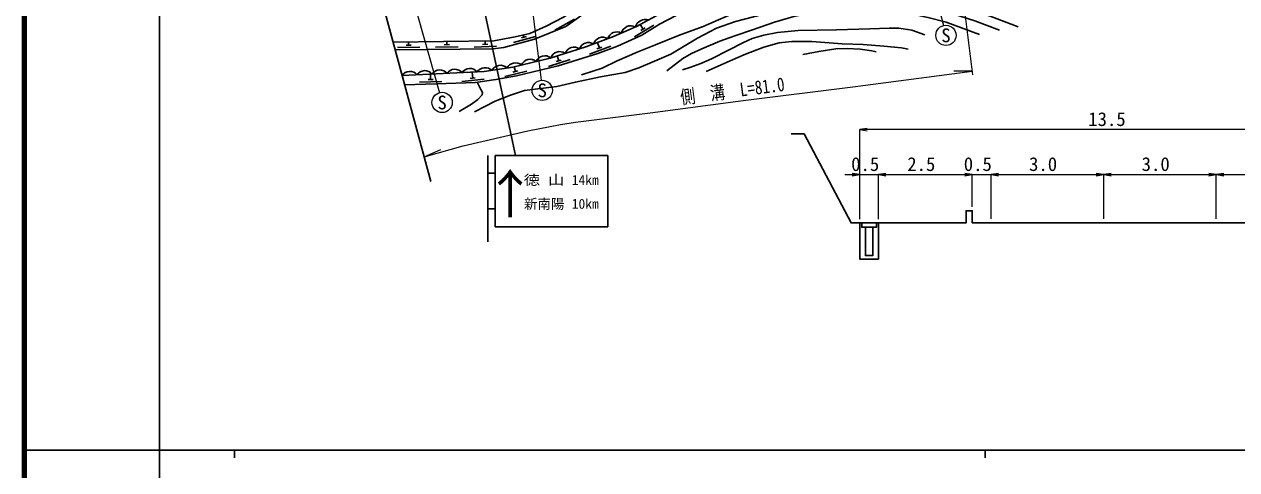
# Model space of a CAD drawing. Units: millimetres at full size, sheet at 1:1000, with parts at other scales. Extents: x 40000 to 680000, y 20000 to 380000.
# Drawn here: x 40000 to 201520, y 202409 to 261688 of the extents above; entities that cross this region are included whole.
import ezdxf
from ezdxf.enums import TextEntityAlignment as Align

# ---------------------------------------------------------------- set-up
doc = ezdxf.new("R2010")
doc.units = ezdxf.units.MM
doc.header["$LTSCALE"] = 1000
for name, color, linetype, lineweight in [('M-BGD', 7, 'Continuous', 25), ('M-BMK-OTRS', 5, 'Continuous', 25), ('M-STR-HTXT', 7, 'Continuous', 13), ('M-STR-STRC', 7, 'Continuous', 25), ('M-TTL', 2, 'Continuous', 140), ('M-TTL-BAND', 7, 'Continuous', 25)]:
    doc.layers.add(name, color=color, linetype=linetype, lineweight=lineweight)
doc.styles.add('ＭＳ ゴシック', font='')
doc.styles.get('ＭＳ ゴシック').set_extended_font_data('MS Gothic')

# ---------------------------------------------------------------- blocks, each defined once
blk = doc.blocks.new('open_arrow')
at = {"color": 0, "linetype": 'Continuous', "lineweight": -2}
blk.add_lwpolyline([(7.5, 1.25), (0, 0), (7.5, -1.25)], dxfattribs=at)

msp = doc.modelspace()

# ---------------------------------------------------------------- linework, layer by layer
at = {"layer": 'M-BGD'}
for p, q in [((110680, 260891), (113292, 262367)), ((106559, 259951), (106477, 260259)), ((121314, 259997), (123857, 261588)), ((122427, 261047), (122043, 261659)), ((122130, 260861), (122723, 261232)), ((89711, 258611), (92711, 258641)), ((90858, 258923), (91558, 258930)), ((91208, 258926), (91204, 259350)), ((94795, 258662), (97795, 258692)), ((95942, 258973), (96642, 258980)), ((96292, 258977), (96287, 259420)), ((99922, 258664), (102919, 258791)), ((101058, 259013), (101757, 259042)), ((101408, 259027), (101388, 259489)), ((105186, 259276), (108086, 260046)), ((106221, 259862), (106897, 260041)), ((115315, 257724), (118125, 258776)), ((116287, 258408), (116943, 258654)), ((116615, 258531), (116343, 259259)), ((109854, 256089), (112718, 256980)), ((110863, 256717), (111531, 256925)), ((111197, 256821), (110990, 257487)), ((99739, 254527), (99663, 255321)), ((104041, 254748), (106955, 255460)), ((105087, 255312), (105767, 255478)), ((105427, 255395), (105268, 256047)), ((92648, 253996), (95646, 254089)), ((93788, 254331), (94487, 254353)), ((94137, 254342), (94115, 255053)), ((98274, 254086), (101260, 254369)), ((99390, 254493), (100087, 254560))]:
    msp.add_line(p, q, dxfattribs=at)
for points in [[(89137, 259322), (102566, 259505), (105389, 260003), (107332, 260460), (109514, 261436), (111854, 262640), (114952, 264634), (118312, 266886), (121529, 268763), (124523, 270118), (128673, 271585), (125730, 272157), (123908, 272250), (119099, 270324), (111099, 267094), (106546, 265725), (103426, 265101), (100481, 264793), (98239, 264742), (89652, 266596)], [(136329, 266518), (136778, 268955), (138245, 270448), (137022, 271995), (134292, 270462), (130502, 270719), (126515, 269621), (124649, 268928), (122120, 267760), (119297, 266196), (115519, 263803), (112161, 261385), (107969, 259705), (103871, 258617), (102437, 258438), (89411, 258308)], [(90339, 254871), (101278, 255399), (105077, 256001), (110073, 257198), (114816, 258693), (118487, 260053), (121548, 261390), (125168, 263358), (127910, 264528), (130382, 265481), (132614, 266113), (133652, 266382), (136329, 266518)], [(135590, 266143), (132937, 265251), (127971, 263445), (124628, 261717), (122279, 260246), (119009, 258786), (116428, 257820), (111111, 256166), (105569, 254812), (102836, 254326), (100091, 253939), (94937, 253767), (90673, 253634)], [(114250, 254977), (116970, 255849), (118996, 256804), (121626, 257998), (124080, 258966), (127156, 260216), (130440, 261398), (134513, 263167), (138300, 264578), (141132, 265373), (143760, 265853), (146968, 266135), (149681, 266177), (153208, 266035), (158253, 265682), (160924, 265131), (164674, 264099), (168673, 262786), (172389, 261332)], [(169914, 260897), (166617, 262154), (162578, 263436), (159859, 264065), (157380, 264316), (153749, 264546), (149219, 264596), (146425, 264495), (143524, 263989), (138327, 262983), (134736, 262039), (132206, 261184), (129690, 259852), (126137, 257710), (123654, 256639), (121855, 255872), (120043, 255269), (116766, 254700), (113432, 253996), (110927, 253393)], [(125583, 255482), (127710, 257129), (128880, 257795), (130264, 258411), (132647, 259448), (134660, 260152), (137026, 260944), (139936, 261979), (142516, 262733), (145025, 263224), (147165, 263387), (149405, 263400), (152794, 263462), (156015, 263324), (158561, 263009), (160373, 262595), (162814, 261966), (167244, 260319)], [(127684, 255634), (128676, 255915), (130119, 256478), (131550, 257075), (133796, 258227), (135802, 259252), (136952, 259792), (138530, 260220), (140348, 260606), (143099, 260842), (148207, 260969), (152642, 261082), (155206, 261167), (156513, 261153), (158248, 260911), (159982, 260272)], [(130861, 255420), (134059, 256814), (136099, 257720), (138507, 258662), (140582, 259228), (142248, 259387), (144895, 259377), (148942, 259105), (151769, 258984), (154504, 258753), (156855, 258538), (157757, 258386)], [(143724, 257659), (145834, 258046), (148103, 258422), (149609, 258479), (151342, 258358), (152899, 258156), (153489, 258021)], [(97944, 250066), (99577, 251061), (100432, 251657), (101016, 252279), (101023, 252614), (100841, 253006), (100666, 253369), (100326, 253972)], [(99979, 250048), (102754, 251444), (104792, 252249), (106653, 252856), (110927, 253393)], [(142161, 247116), (143888, 247116), (150152, 235246), (165464, 235246), (165464, 236881), (166293, 236881), (166293, 235276), (219624, 235276), (226831, 251397), (229363, 251397)], [(151566, 235246), (151566, 234666), (152543, 234666)], [(152055, 234666), (152055, 230900), (152543, 230900)], [(153520, 235246), (153520, 234666), (152543, 234666)], [(153032, 234666), (153032, 230900), (152543, 230900)]]:
    msp.add_lwpolyline(points, dxfattribs=at)
msp.add_lwpolyline([(151293, 235246), (153793, 235246), (153793, 230436), (151293, 230436)], close=True, dxfattribs=at)
for centre, radius, start, end in [((122741, 260932), 1399, 72.52751, 163.71094), ((118957, 259369), 1305, 62.24442, 162.25805), ((120781, 260237), 1250, 60.47154, 166.73175), ((113221, 257404), 1250, 54.37165, 160.63186), ((115161, 257971), 1293, 58.39939, 159.68453), ((117037, 258716), 1250, 57.19402, 163.45422), ((107393, 255784), 1250, 50.3388, 156.59901), ((109338, 256250), 1250, 50.3388, 156.59901), ((111313, 256802), 1250, 54.37165, 160.63186), ((91374, 254170), 1250, 39.63199, 145.8922), ((93371, 254267), 1250, 39.63199, 145.8922), ((95369, 254363), 1250, 39.63199, 145.8922), ((97367, 254459), 1250, 39.63199, 145.8922), ((99364, 254556), 1250, 39.63199, 145.8922), ((101415, 254557), 1348, 48.23801, 143.82775), ((103418, 254979), 1250, 45.87573, 152.13594), ((105444, 255220), 1329, 52.92639, 150.44747)]:
    msp.add_arc(centre, radius, start, end, dxfattribs=at)
at = {"layer": 'M-BMK-OTRS'}
msp.add_line((94143, 240774), (72934, 319352), dxfattribs=at)
at = {"layer": 'M-STR-HTXT'}
for p, q in [((156860, 282839), (162442, 261520)), ((166354, 254940), (163239, 280205)), ((105993, 277423), (108838, 254234)), ((89501, 273091), (95296, 252581)), ((166294, 255429), (163839, 255457)), ((151293, 235746), (151293, 247668)), ((218793, 247667), (151293, 247667)), ((93255, 244068), (95507, 245043)), ((149293, 241682), (155793, 241682)), ((153793, 241682), (166293, 241682)), ((153793, 235746), (153793, 241682)), ((164293, 241682), (170793, 241682)), ((166293, 237381), (166293, 241683)), ((168793, 235776), (168793, 241683)), ((168793, 241682), (183793, 241682)), ((183793, 235776), (183793, 241684)), ((183793, 241683), (198793, 241683)), ((198793, 235776), (198793, 241685)), ((198793, 241684), (213793, 241684))]:
    msp.add_line(p, q, dxfattribs=at)
msp.add_lwpolyline([(93255, 244068), (98477, 245507), (107087, 247523), (111449, 248360), (113413, 248682), (123389, 249922), (135755, 251559), (150388, 253383), (166294, 255429)], dxfattribs=at)
for centre in [(162784, 260214), (109003, 252894), (95663, 251282)]:
    msp.add_circle(centre, 1350, dxfattribs=at)
at = {"layer": 'M-STR-STRC'}
for p, q in [((98757, 275578), (105428, 244239)), ((101737, 244239), (101737, 232739)), ((102737, 244239), (117737, 244239)), ((102737, 244239), (102737, 234739)), ((117737, 244239), (117737, 234739)), ((101737, 241864), (102737, 241864)), ((101737, 237114), (102737, 237114)), ((117737, 234739), (102737, 234739))]:
    msp.add_line(p, q, dxfattribs=at)
at = {"layer": 'M-TTL'}
msp.add_line((40000, 380000), (40000, 20000), dxfattribs=at)
at = {"layer": 'M-TTL-BAND'}
for p, q in [((58000, 370000), (58000, 20000)), ((40000, 205000), (579000, 205000)), ((68000, 205000), (68000, 204000)), ((168000, 205000), (168000, 204000))]:
    msp.add_line(p, q, dxfattribs=at)

# ---------------------------------------------------------------- block references
at = {"layer": 'M-STR-HTXT', "xscale": 133, "yscale": 133}
for p in [(151293, 247667), (153793, 241682), (153793, 241682), (168793, 241682), (168793, 241682), (183793, 241683), (198793, 241684)]:
    msp.add_blockref('open_arrow', p, dxfattribs=at)
at = {"layer": 'M-STR-HTXT', "xscale": 133, "yscale": 133, "rotation": 180}
for p in [(151293, 241682), (166293, 241682), (166293, 241682), (183793, 241682), (198793, 241683)]:
    msp.add_blockref('open_arrow', p, dxfattribs=at)

# ---------------------------------------------------------------- texts
at = {"layer": 'M-STR-HTXT', "style": 'ＭＳ ゴシック'}
for s, p in [('S', (162784, 260214)), ('S', (109003, 252894)), ('S', (95663, 251282)), ('13.5', (184231, 249066)), ('0.5', (152026, 243080)), ('2.5', (159501, 243080)), ('0.5', (167026, 243081)), ('3.0', (175724, 243081)), ('3.0', (190724, 243082))]:
    msp.add_text(s, height=1833, dxfattribs=at).set_placement(p, align=Align.MIDDLE_CENTER)
at = {"layer": 'M-STR-HTXT', "style": 'ＭＳ ゴシック', "width": 0.8}
msp.add_text('側\u3000溝\u3000L=81.0', height=1833, rotation=7.383, dxfattribs=at).set_placement((134520, 251396), align=Align.BOTTOM_CENTER)
at = {"layer": 'M-STR-STRC', "style": 'ＭＳ ゴシック'}
for s, height, p in [('↑', 5132, (101237, 235005)), ('14km', 1320, (112937, 239920)), ('新南陽', 1320, (106557, 236739)), ('10km', 1320, (112937, 236739))]:
    msp.add_text(s, height=height, dxfattribs=at).set_placement(p, align=Align.BOTTOM_LEFT)
at = {"layer": 'M-STR-STRC', "style": 'ＭＳ ゴシック', "width": 1.2}
msp.add_text('徳 山', height=1320, dxfattribs=at).set_placement((106537, 239920), align=Align.BOTTOM_LEFT)

doc.saveas('drawing.dxf')
